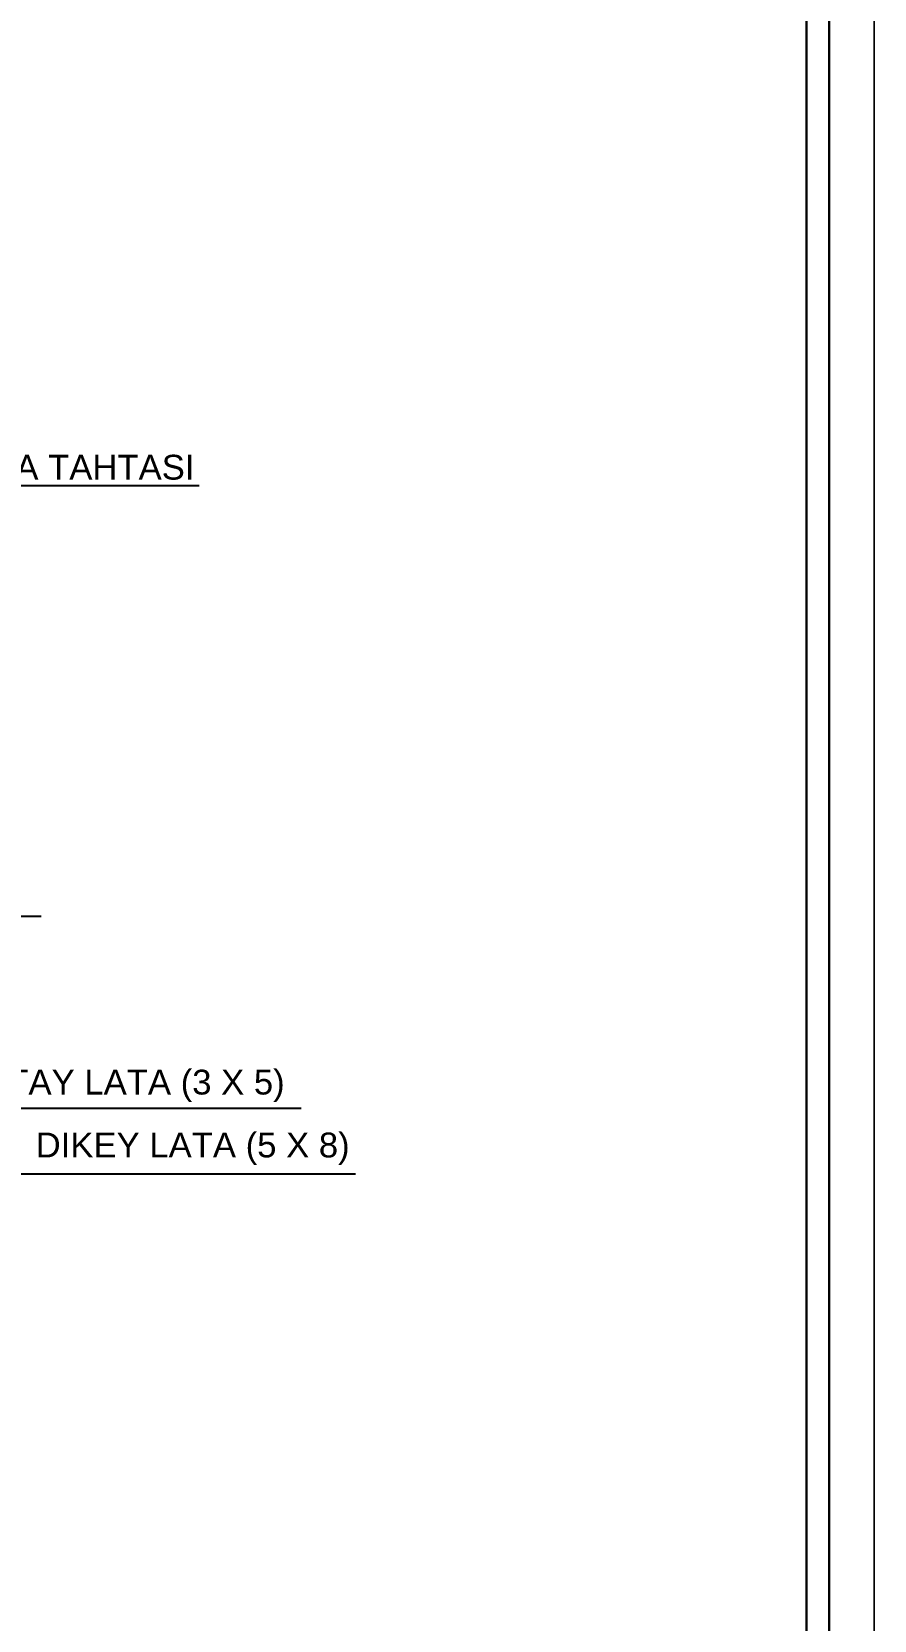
# Model space of a CAD drawing. Extents: x 775040 to 808375, y 4159409 to 4163651.
# Drawn here: x 808003 to 808375, y 4160708 to 4161411 of the extents above; entities that cross this region are included whole.
import ezdxf

# ---------------------------------------------------------------- set-up
doc = ezdxf.new("R2010")
doc.units = 0
doc.header["$MEASUREMENT"] = 0
doc.layers.add('3', color=3, linetype='Continuous')
doc.layers.add('YAZI', color=3, linetype='Continuous')
doc.layers.add('KALIN', color=30, linetype='Continuous', lineweight=18)
doc.layers.add('Z_antet', color=31, linetype='Continuous', lineweight=30)
doc.styles.add('LEVENT', font='arial.ttf', dxfattribs={"height": 10})

msp = doc.modelspace()

# ---------------------------------------------------------------- linework, layer by layer
at = {"layer": '3'}
msp.add_line((808006.94, 4161019.6), (807841.52, 4161019.6), dxfattribs=at)
at = {"layer": '3', "elevation": 0}
msp.add_lwpolyline([(807838.09, 4161250.3), (807932.34, 4161210.29), (808076.86, 4161210.36)], dxfattribs=at)
at = {"layer": '3'}
for points in [[(807872.08, 4160896.41), (807959.1, 4160934.92), (808121.87, 4160934.92)], [(807915.49, 4160871), (807992.2, 4160905.82), (808145.91, 4160905.82)]]:
    msp.add_lwpolyline(points, dxfattribs=at)
at = {"layer": 'KALIN'}
for p, q in [((808375.4, 4159408.75), (808375.4, 4163288.75)), ((808375.4, 4163288.75), (808375.4, 4159408.75))]:
    msp.add_line(p, q, dxfattribs=at)
at = {"layer": 'Z_antet'}
for p, q in [((808355.4, 4163268.75), (808355.4, 4159428.75)), ((808345.4, 4159438.75), (808345.4, 4163258.75))]:
    msp.add_line(p, q, dxfattribs=at)

# ---------------------------------------------------------------- texts
at = {"layer": 'YAZI', "style": 'LEVENT'}
for s, p in [('KAPLAMA TAHTASI', (807933.29, 4161212.94)), ('YATAY LATA (3 X 5)', (807971.48, 4160940.9)), ('DIKEY LATA (5 X 8)', (808004.48, 4160913.08))]:
    msp.add_text(s, height=10.976, dxfattribs=at).set_placement(p)

doc.saveas('drawing.dxf')
